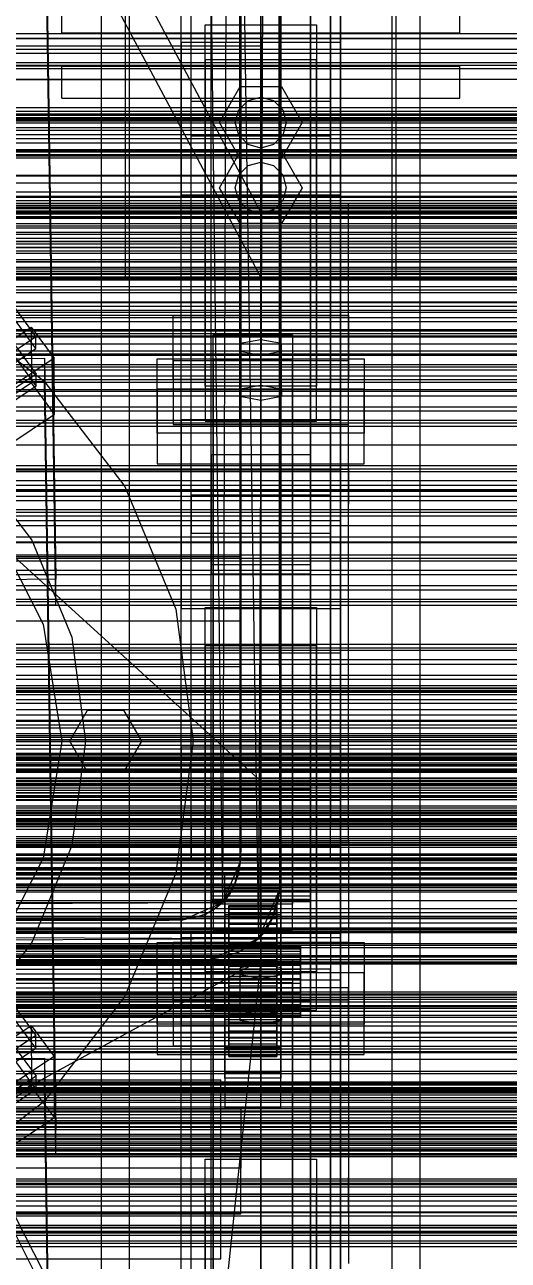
# Model space of a CAD drawing. Header units: millimetres. Extents: x -1970 to 59977, y -50268 to 6837.
# Drawn here: x 370.7 to 492.2, y -34380.3 to -34070.1 of the extents above; entities that cross this region are included whole.
import ezdxf

# ---------------------------------------------------------------- set-up
doc = ezdxf.new("R2010")
doc.units = ezdxf.units.MM
for name, color, linetype, lineweight in [('COTAS_O', 1, 'Continuous', 0), ('frontal_briquetadora', 7, 'Continuous', 0), ('frontal_C01', 7, 'Continuous', 0), ('frontal_C02', 7, 'Continuous', 0), ('frontal_C03', 7, 'Continuous', 0), ('frontal_mezcladora', 7, 'Continuous', 0), ('frontal_secador', 7, 'Continuous', 0), ('frontal_tolva', 7, 'Continuous', 0)]:
    doc.layers.add(name, color=color, linetype=linetype, lineweight=lineweight)
doc.dimstyles.new('R19_100', dxfattribs={"dimtxt": 250, "dimasz": 150, "dimexe": 150, "dimexo": 80, "dimgap": 100, "dimtad": 1, "dimtih": 1, "dimtoh": 1, "dimdsep": 46, "dimcen": 0.09, "dimadec": 0, "dimazin": 0, "dimtfac": 1, "dimtdec": 4, "dimtofl": 0, "dimtmove": 0, "dimatfit": 3, "dimfxl": 1, "dimtolj": 1, "dimtzin": 0, "dimarcsym": 0})

# ---------------------------------------------------------------- blocks, each defined once
blk = doc.blocks.new('*D39')
at = {"layer": 'COTAS_O', "color": 0, "lineweight": -2, "transparency": 16777216}
for p, q in [((-1725, -34320), (-1725, -33550)), ((1725, -34320), (1725, -33550)), ((-1575, -33700), (1575, -33700))]:
    blk.add_line(p, q, dxfattribs=at)
at = {"layer": 'COTAS_O', "color": 0, "transparency": 16777216}
for points in [[(-1575, -33675), (-1575, -33725), (-1725, -33700)], [(1575, -33675), (1575, -33725), (1725, -33700)]]:
    blk.add_solid(points, dxfattribs=at)
at = {"layer": 'Defpoints', "color": 0, "transparency": 16777216}
for p in [(1725, -33700), (-1725, -34400), (1725, -34400)]:
    blk.add_point(p, dxfattribs=at)
blk = doc.blocks.new('*D43')
at = {"layer": 'COTAS_O', "color": 0, "lineweight": -2, "transparency": 16777216}
for p, q in [((-650, -34820), (-650, -34050)), ((650, -34820), (650, -34050)), ((-500, -34200), (500, -34200))]:
    blk.add_line(p, q, dxfattribs=at)
at = {"layer": 'COTAS_O', "color": 0, "transparency": 16777216}
for points in [[(-500, -34175), (-500, -34225), (-650, -34200)], [(500, -34175), (500, -34225), (650, -34200)]]:
    blk.add_solid(points, dxfattribs=at)
at = {"layer": 'Defpoints', "color": 0, "transparency": 16777216}
for p in [(650, -34200), (-650, -34900), (650, -34900)]:
    blk.add_point(p, dxfattribs=at)

msp = doc.modelspace()

# ---------------------------------------------------------------- linework, layer by layer
at = {"layer": 'frontal_briquetadora'}
for p, q in [((430, -34260), (430, -33820)), ((430, -34680), (430, -33820)), ((210, -34060), (430, -34260)), ((210, -34060), (430, -34490)), ((210, -34060), (430, -34496)), ((430, -34060), (430, -34490)), ((430, -34260), (430, -34060)), ((430, -34060), (430, -34496)), ((430, -34060), (430, -34305)), ((430, -34116.167), (430, -34115)), ((452, -34116.167), (452, -34115)), ((430, -34119.649), (430, -34116.167)), ((452, -34119.649), (452, -34116.167)), ((430, -34125.397), (430, -34119.649)), ((452, -34125.397), (452, -34119.649)), ((430, -34133.327), (430, -34125.397)), ((452, -34133.327), (452, -34125.397)), ((430, -34143.323), (430, -34133.327)), ((452, -34143.323), (452, -34133.327)), ((452, -34135.964), (452, -34134.226)), ((452, -34139.095), (452, -34135.964)), ((452, -34143), (452, -34139.095)), ((210, -34143), (452, -34143)), ((430, -34155.238), (430, -34143.323)), ((452, -34143), (452, -34146.905)), ((452, -34155.238), (452, -34143.323)), ((452, -34146.905), (452, -34150.036)), ((452, -34150.036), (452, -34151.774)), ((430, -34168.9), (430, -34155.238)), ((452, -34168.9), (452, -34155.238)), ((430, -34184.11), (430, -34168.9)), ((452, -34184.11), (452, -34168.9)), ((452, -34174.625), (452, -34172.888)), ((452, -34176.894), (452, -34173.435)), ((452, -34177.757), (452, -34174.625)), ((452, -34183.693), (452, -34176.894)), ((452, -34181.662), (452, -34177.757)), ((210, -34181.662), (452, -34181.662)), ((452, -34181.662), (452, -34185.567)), ((452, -34193.602), (452, -34183.693)), ((430, -34200.644), (430, -34184.11)), ((452, -34200.644), (452, -34184.11)), ((452, -34185.567), (452, -34188.698)), ((452, -34188.698), (452, -34190.436)), ((452, -34206.283), (452, -34193.602)), ((430, -34218.263), (430, -34200.644)), ((452, -34218.263), (452, -34200.644)), ((452, -34221.304), (452, -34206.283)), ((430, -34236.709), (430, -34218.263)), ((452, -34236.709), (452, -34218.263)), ((452, -34238.153), (452, -34221.304)), ((430, -34255.714), (430, -34236.709)), ((452, -34255.714), (452, -34236.709)), ((452, -34256.258), (452, -34238.153)), ((430, -34275), (430, -34255.714)), ((452, -34275), (452, -34255.714)), ((452, -34275), (452, -34256.258)), ((210, -34260), (430, -34260)), ((430, -34260), (430, -34305)), ((430, -34680), (430, -34260)), ((430, -34496), (430, -34260)), ((452, -34267.964), (452, -34266.226)), ((750, -34270.216), (200, -34270.216)), ((452, -34271.095), (452, -34267.964)), ((452, -34275), (452, -34271.095)), ((750, -34275), (200, -34275)), ((210, -34275), (452, -34275)), ((452, -34275), (430, -34275)), ((430, -34275), (430, -34294.286)), ((452, -34275), (452, -34278.905)), ((452, -34275), (452, -34293.742)), ((452, -34275), (452, -34294.286)), ((750, -34279.784), (200, -34279.784)), ((452, -34278.905), (452, -34282.036)), ((452, -34282.036), (452, -34283.774)), ((430, -34294.286), (430, -34313.291)), ((452, -34293.742), (452, -34311.847)), ((452, -34294.286), (452, -34313.291)), ((430, -34305), (210, -34305)), ((430, -34305), (222, -34418.333)), ((430, -34305), (418, -34418.333)), ((430, -34471), (430, -34305)), ((430, -34680), (430, -34305)), ((430, -34305), (430, -34496)), ((430, -34313.291), (430, -34331.737)), ((452, -34311.847), (452, -34328.696)), ((452, -34313.291), (452, -34331.737)), ((452, -34328.696), (452, -34343.717)), ((430, -34331.737), (430, -34349.356)), ((452, -34331.737), (452, -34349.356)), ((452, -34343.717), (452, -34356.398)), ((430, -34349.356), (430, -34365.89)), ((452, -34349.356), (452, -34365.89)), ((452, -34356.398), (452, -34366.307)), ((452, -34361.302), (452, -34359.564)), ((452, -34364.433), (452, -34361.302)), ((430, -34365.89), (430, -34381.1)), ((452, -34368.338), (452, -34364.433)), ((452, -34365.89), (452, -34381.1)), ((452, -34366.307), (452, -34373.106)), ((210, -34368.338), (452, -34368.338)), ((452, -34368.338), (452, -34372.243)), ((452, -34372.243), (452, -34375.375)), ((452, -34373.106), (452, -34376.565)), ((452, -34375.375), (452, -34377.112))]:
    msp.add_line(p, q, dxfattribs=at)
at = {"layer": 'frontal_C01'}
for p, q in [((417.5, -34180.3), (417.5, -33521.357)), ((442.5, -33521.357), (442.5, -34180.3)), ((417.5, -34205.669), (417.5, -33546.726)), ((442.5, -34205.669), (442.5, -33546.726)), ((410, -34169.301), (410, -33785.092)), ((450, -33785.092), (450, -34169.301)), ((410, -34216.669), (410, -33832.46)), ((450, -34216.669), (450, -33832.46)), ((410, -34283.513), (410, -33899.304)), ((450, -33899.304), (450, -34283.513)), ((412.5, -34188.182), (412.5, -33913.448)), ((447.5, -33913.448), (447.5, -34188.182)), ((412.5, -34197.787), (412.5, -33923.053)), ((447.5, -34197.787), (447.5, -33923.053)), ((410, -34321.407), (410, -33937.198)), ((450, -34321.407), (450, -33937.198)), ((375.644, -34017.353), (378.512, -34209.301)), ((378.512, -34215.705), (375.644, -34023.757)), ((430, -34025.498), (430, -34075.498)), ((430, -34133.498), (375, -34030.498)), ((390, -34133.498), (390, -34030.498)), ((396, -34133.498), (396, -34030.498)), ((430, -34030.498), (430, -34133.498)), ((464, -34133.498), (464, -34030.498)), ((470, -34133.498), (470, -34030.498)), ((430, -34075.498), (-430, -34075.498)), ((430, -34075.498), (430, -34080.498)), ((430, -34080.498), (-430, -34080.498)), ((380, -34080.498), (480, -34080.498)), ((380, -34088.498), (380, -34080.498)), ((480, -34088.498), (480, -34080.498)), ((380, -34088.498), (480, -34088.498)), ((390, -34088.498), (397, -34088.498)), ((390, -35975), (390, -34088.498)), ((397, -35975), (397, -34088.498)), ((397, -34088.498), (463, -34088.498)), ((463, -34088.498), (470, -34088.498)), ((463, -35975), (463, -34088.498)), ((470, -35975), (470, -34088.498)), ((419.6, -34110.998), (424.8, -34101.991)), ((424.8, -34101.991), (435.2, -34101.991)), ((435.2, -34101.991), (440.4, -34110.998)), ((424.457, -34107.798), (426.8, -34105.455)), ((426.8, -34105.455), (430, -34104.598)), ((430, -34104.598), (433.2, -34105.455)), ((433.2, -34105.455), (435.543, -34107.798)), ((423.6, -34110.998), (424.457, -34107.798)), ((435.543, -34107.798), (436.4, -34110.998)), ((424.8, -34120.004), (419.6, -34110.998)), ((424.457, -34114.198), (423.6, -34110.998)), ((440.4, -34110.998), (435.2, -34120.004)), ((436.4, -34110.998), (435.543, -34114.198)), ((426.8, -34116.54), (424.457, -34114.198)), ((435.543, -34114.198), (433.2, -34116.54)), ((430, -34117.398), (426.8, -34116.54)), ((433.2, -34116.54), (430, -34117.398)), ((435.2, -34120.004), (424.8, -34120.004)), ((396, -34133.498), (390, -34133.498)), ((470, -34133.498), (464, -34133.498)), ((408, -34159.132), (408, -34143.123)), ((408, -34143.123), (452, -34143.123)), ((408, -34154.491), (408, -34143.123)), ((452, -34143.123), (452, -34159.132)), ((452, -34143.123), (452, -34154.491)), ((418, -34154.329), (418, -34147.925)), ((418, -34147.925), (438, -34147.925)), ((418, -34290.871), (418, -34147.925)), ((430, -34149.206), (424.804, -34150.167)), ((435.196, -34150.167), (430, -34149.206)), ((430, -34160.574), (430, -34149.206)), ((438, -34147.925), (438, -34154.329)), ((438, -34147.925), (438, -34290.871)), ((424.804, -34150.167), (424.804, -34152.088)), ((424.804, -34161.535), (424.804, -34150.167)), ((424.804, -34152.088), (430, -34153.048)), ((424.804, -34163.456), (424.804, -34152.088)), ((430, -34153.048), (435.196, -34152.088)), ((435.196, -34152.088), (435.196, -34150.167)), ((435.196, -34161.535), (435.196, -34150.167)), ((435.196, -34163.456), (435.196, -34152.088)), ((452, -34154.491), (408, -34154.491)), ((408, -34154.491), (408, -34170.5)), ((438, -34154.329), (418, -34154.329)), ((418, -34154.329), (418, -34297.274)), ((430, -34153.048), (430, -34164.416)), ((438, -34297.274), (438, -34154.329)), ((452, -34170.5), (452, -34154.491)), ((452, -34159.132), (408, -34159.132)), ((408, -34159.132), (408, -34170.5)), ((424.804, -34161.535), (430, -34160.574)), ((424.804, -34163.456), (424.804, -34161.535)), ((430, -34160.574), (435.196, -34161.535)), ((435.196, -34161.535), (435.196, -34163.456)), ((452, -34170.5), (452, -34159.132)), ((430, -34164.416), (424.804, -34163.456)), ((435.196, -34163.456), (430, -34164.416)), ((408, -34170.5), (452, -34170.5)), ((450, -34169.301), (410, -34169.301)), ((410, -34169.301), (410, -34216.669)), ((410, -34553.51), (410, -34169.301)), ((450, -34216.669), (450, -34169.301)), ((450, -34169.301), (450, -34553.51)), ((442.5, -34178.044), (417.5, -34178.044)), ((417.5, -34178.044), (417.5, -34207.926)), ((417.5, -34287.519), (417.5, -34178.044)), ((417.5, -34205.669), (417.5, -34180.3)), ((417.5, -34180.3), (442.5, -34180.3)), ((442.5, -34207.926), (442.5, -34178.044)), ((442.5, -34178.044), (442.5, -34287.519)), ((442.5, -34180.3), (442.5, -34205.669)), ((-450, -34181.845), (450, -34181.845)), ((450, -34181.845), (450, -34194.652)), ((450, -34181.845), (450, -34215.002)), ((447.5, -34188.182), (412.5, -34188.182)), ((412.5, -34188.182), (412.5, -34197.787)), ((447.5, -34197.787), (447.5, -34188.182)), ((450, -34194.652), (-450, -34194.652)), ((450, -34227.809), (450, -34194.652)), ((412.5, -34197.787), (447.5, -34197.787)), ((-425, -34203.618), (425, -34203.618)), ((425, -34203.618), (425, -34219.883)), ((425, -34203.618), (425, -34214.987)), ((442.5, -34205.669), (417.5, -34205.669)), ((417.5, -34207.926), (442.5, -34207.926)), ((417.5, -34317.401), (417.5, -34207.926)), ((442.5, -34317.401), (442.5, -34207.926)), ((378.512, -34209.301), (360.514, -34209.542)), ((378.512, -34215.705), (378.512, -34209.301)), ((450, -34215.002), (-450, -34215.002)), ((425, -34214.987), (-425, -34214.987)), ((360.514, -34215.946), (378.512, -34215.705)), ((410, -34216.669), (450, -34216.669)), ((410, -34600.878), (410, -34216.669)), ((416, -34226.027), (416, -34216.422)), ((416, -34216.422), (444, -34216.422)), ((416, -34307.886), (416, -34216.422)), ((425, -34231.251), (425, -34214.987)), ((444, -34216.422), (444, -34226.027)), ((444, -34216.422), (444, -34307.886)), ((450, -34227.809), (450, -34215.002)), ((450, -34600.878), (450, -34216.669)), ((425, -34219.883), (-425, -34219.883)), ((425, -34231.251), (425, -34219.883)), ((444, -34226.027), (416, -34226.027)), ((416, -34226.027), (416, -34317.491)), ((444, -34317.491), (444, -34226.027)), ((-450, -34227.809), (450, -34227.809)), ((-425, -34231.251), (425, -34231.251)), ((450, -34283.513), (410, -34283.513)), ((410, -34283.513), (410, -34321.407)), ((410, -34667.722), (410, -34283.513)), ((421, -34287.081), (421, -34283.239)), ((421, -34283.239), (435, -34283.239)), ((421, -34323.028), (421, -34283.239)), ((435, -34283.239), (435, -34287.081)), ((435, -34283.239), (435, -34323.028)), ((450, -34321.407), (450, -34283.513)), ((450, -34283.513), (450, -34667.722)), ((345.969, -34286.646), (373.501, -34323.885)), ((417.5, -34317.401), (417.5, -34287.519)), ((417.5, -34287.519), (442.5, -34287.519)), ((435, -34287.081), (421, -34287.081)), ((421, -34287.081), (421, -34326.871)), ((435, -34326.871), (435, -34287.081)), ((442.5, -34287.519), (442.5, -34317.401)), ((373.513, -34327.086), (345.981, -34289.847)), ((442.5, -34289.775), (417.5, -34289.775)), ((417.5, -34289.775), (417.5, -34315.145)), ((417.5, -34948.719), (417.5, -34289.775)), ((438, -34290.871), (418, -34290.871)), ((418, -34290.871), (418, -34297.274)), ((422, -34301.196), (422, -34291.217)), ((422, -34291.217), (422, -34291.548)), ((422, -34291.217), (434, -34291.217)), ((422, -34292.178), (422, -34291.217)), ((422, -34301.353), (422, -34291.548)), ((422, -34291.548), (422, -34293.148)), ((422, -34291.548), (434, -34291.548)), ((422, -34301.652), (422, -34292.178)), ((422, -34292.178), (434, -34292.178)), ((422, -34294.366), (422, -34292.178)), ((434, -34291.548), (434, -34291.217)), ((434, -34291.217), (434, -34301.196)), ((434, -34291.217), (434, -34292.178)), ((434, -34293.148), (434, -34291.548)), ((434, -34291.548), (434, -34301.353)), ((434, -34292.178), (434, -34301.652)), ((434, -34292.178), (434, -34294.366)), ((438, -34297.274), (438, -34290.871)), ((442.5, -34315.145), (442.5, -34289.775)), ((442.5, -34289.775), (442.5, -34948.719)), ((421, -34297.327), (421, -34293.485)), ((421, -34293.485), (435, -34293.485)), ((421, -34333.274), (421, -34293.485)), ((422, -34302.111), (422, -34293.148)), ((422, -34293.148), (422, -34295.91)), ((422, -34293.148), (434, -34293.148)), ((422, -34302.688), (422, -34294.366)), ((422, -34294.366), (434, -34294.366)), ((422, -34297.631), (422, -34294.366)), ((434, -34295.91), (434, -34293.148)), ((434, -34293.148), (434, -34302.111)), ((434, -34294.366), (434, -34302.688)), ((434, -34294.366), (434, -34297.631)), ((435, -34293.485), (435, -34297.327)), ((435, -34293.485), (435, -34333.274)), ((346.008, -34296.891), (373.539, -34334.13)), ((412.5, -34307.263), (412.5, -34297.657)), ((412.5, -34297.657), (447.5, -34297.657)), ((412.5, -34572.391), (412.5, -34297.657)), ((418, -34297.274), (438, -34297.274)), ((435, -34297.327), (421, -34297.327)), ((421, -34297.327), (421, -34337.116)), ((422, -34303.419), (422, -34295.91)), ((422, -34295.91), (422, -34299.643)), ((422, -34295.91), (434, -34295.91)), ((422, -34304.235), (422, -34297.631)), ((422, -34297.631), (434, -34297.631)), ((422, -34301.752), (422, -34297.631)), ((434, -34299.643), (434, -34295.91)), ((434, -34295.91), (434, -34303.419)), ((434, -34297.631), (434, -34304.235)), ((434, -34297.631), (434, -34301.752)), ((435, -34337.116), (435, -34297.327)), ((447.5, -34297.657), (447.5, -34307.263)), ((447.5, -34297.657), (447.5, -34572.391)), ((-440, -34301.196), (440, -34301.196)), ((-440, -34301.353), (440, -34301.353)), ((-440, -34301.652), (440, -34301.652)), ((373.551, -34337.332), (346.02, -34300.093)), ((404, -34321.039), (404, -34300.548)), ((404, -34300.548), (456, -34300.548)), ((404, -34308.127), (404, -34300.548)), ((422, -34305.188), (422, -34299.643)), ((422, -34299.643), (422, -34304.094)), ((422, -34299.643), (434, -34299.643)), ((422, -34301.353), (422, -34301.196)), ((434, -34301.196), (422, -34301.196)), ((422, -34301.196), (422, -34301.652)), ((422, -34302.111), (422, -34301.353)), ((434, -34301.353), (422, -34301.353)), ((434, -34301.652), (422, -34301.652)), ((422, -34301.652), (422, -34302.688)), ((434, -34304.094), (434, -34299.643)), ((434, -34299.643), (434, -34305.188)), ((434, -34301.196), (434, -34301.353)), ((434, -34301.652), (434, -34301.196)), ((434, -34301.353), (434, -34302.111)), ((434, -34302.688), (434, -34301.652)), ((440, -34301.353), (440, -34301.196)), ((440, -34301.196), (440, -34301.652)), ((440, -34302.111), (440, -34301.353)), ((440, -34301.652), (440, -34302.688)), ((456, -34300.548), (456, -34321.039)), ((456, -34300.548), (456, -34308.127)), ((-440, -34302.111), (440, -34302.111)), ((-440, -34302.688), (440, -34302.688)), ((-440, -34303.419), (440, -34303.419)), ((-440, -34304.235), (440, -34304.235)), ((422, -34306.186), (422, -34301.752)), ((422, -34301.752), (434, -34301.752)), ((422, -34306.446), (422, -34301.752)), ((422, -34303.419), (422, -34302.111)), ((434, -34302.111), (422, -34302.111)), ((434, -34302.688), (422, -34302.688)), ((422, -34302.688), (422, -34304.235)), ((422, -34305.188), (422, -34303.419)), ((434, -34303.419), (422, -34303.419)), ((422, -34304.094), (422, -34307.296)), ((434, -34304.094), (422, -34304.094)), ((422, -34304.094), (422, -34308.96)), ((434, -34304.235), (422, -34304.235)), ((422, -34304.235), (422, -34306.186)), ((434, -34301.752), (434, -34306.186)), ((434, -34301.752), (434, -34306.446)), ((434, -34302.111), (434, -34303.419)), ((434, -34304.235), (434, -34302.688)), ((434, -34303.419), (434, -34305.188)), ((434, -34307.296), (434, -34304.094)), ((434, -34308.96), (434, -34304.094)), ((434, -34306.186), (434, -34304.235)), ((440, -34303.419), (440, -34302.111)), ((440, -34302.688), (440, -34304.235)), ((440, -34305.188), (440, -34303.419)), ((440, -34304.235), (440, -34306.186)), ((-440, -34305.188), (440, -34305.188)), ((-440, -34306.186), (440, -34306.186)), ((440, -34307.296), (-440, -34307.296)), ((447.5, -34307.263), (412.5, -34307.263)), ((412.5, -34581.997), (412.5, -34307.263)), ((444, -34307.886), (416, -34307.886)), ((416, -34307.886), (416, -34317.491)), ((422, -34307.296), (422, -34305.188)), ((434, -34305.188), (422, -34305.188)), ((434, -34306.186), (422, -34306.186)), ((422, -34306.186), (422, -34308.41)), ((422, -34308.41), (422, -34306.446)), ((422, -34306.446), (434, -34306.446)), ((422, -34311.395), (422, -34306.446)), ((422, -34307.296), (434, -34307.296)), ((422, -34309.601), (422, -34307.296)), ((434, -34305.188), (434, -34307.296)), ((434, -34308.41), (434, -34306.186)), ((434, -34306.446), (434, -34308.41)), ((434, -34306.446), (434, -34311.395)), ((434, -34307.296), (434, -34309.601)), ((440, -34307.296), (440, -34305.188)), ((440, -34306.186), (440, -34308.41)), ((440, -34309.601), (440, -34307.296)), ((444, -34317.491), (444, -34307.886)), ((447.5, -34581.997), (447.5, -34307.263)), ((-440, -34308.41), (440, -34308.41)), ((-440, -34309.601), (440, -34309.601)), ((-440, -34310.754), (440, -34310.754)), ((456, -34308.127), (404, -34308.127)), ((404, -34308.127), (404, -34328.618)), ((434, -34308.41), (422, -34308.41)), ((422, -34308.41), (422, -34310.754)), ((422, -34309.601), (422, -34308.96)), ((422, -34308.96), (422, -34313.909)), ((422, -34308.96), (434, -34308.96)), ((422, -34311.945), (422, -34309.601)), ((434, -34309.601), (422, -34309.601)), ((422, -34310.754), (422, -34311.395)), ((434, -34310.754), (422, -34310.754)), ((422, -34310.754), (422, -34313.059)), ((434, -34310.754), (434, -34308.41)), ((434, -34313.909), (434, -34308.96)), ((434, -34308.96), (434, -34309.601)), ((434, -34309.601), (434, -34311.945)), ((434, -34311.395), (434, -34310.754)), ((434, -34313.059), (434, -34310.754)), ((440, -34308.41), (440, -34310.754)), ((440, -34311.945), (440, -34309.601)), ((440, -34310.754), (440, -34313.059)), ((456, -34328.618), (456, -34308.127)), ((-440, -34311.945), (440, -34311.945)), ((-440, -34313.059), (440, -34313.059)), ((422, -34311.395), (434, -34311.395)), ((422, -34316.261), (422, -34311.395)), ((422, -34314.169), (422, -34311.945)), ((422, -34311.945), (422, -34313.909)), ((434, -34311.945), (422, -34311.945)), ((422, -34313.059), (422, -34316.261)), ((434, -34313.059), (422, -34313.059)), ((422, -34313.059), (422, -34315.168)), ((422, -34313.909), (422, -34318.604)), ((422, -34313.909), (434, -34313.909)), ((434, -34311.395), (434, -34316.261)), ((434, -34313.909), (434, -34311.945)), ((434, -34311.945), (434, -34314.169)), ((434, -34316.261), (434, -34313.059)), ((434, -34315.168), (434, -34313.059)), ((434, -34318.604), (434, -34313.909)), ((440, -34314.169), (440, -34311.945)), ((440, -34313.059), (440, -34315.168)), ((-440, -34314.169), (440, -34314.169)), ((-440, -34315.168), (440, -34315.168)), ((-440, -34316.121), (440, -34316.121)), ((-440, -34316.936), (440, -34316.936)), ((417.5, -34315.145), (442.5, -34315.145)), ((417.5, -34974.088), (417.5, -34315.145)), ((422, -34316.121), (422, -34314.169)), ((422, -34314.169), (422, -34318.604)), ((434, -34314.169), (422, -34314.169)), ((422, -34315.168), (422, -34320.712)), ((434, -34315.168), (422, -34315.168)), ((422, -34315.168), (422, -34316.936)), ((422, -34317.668), (422, -34316.121)), ((422, -34316.121), (422, -34322.724)), ((434, -34316.121), (422, -34316.121)), ((422, -34316.261), (434, -34316.261)), ((422, -34320.712), (422, -34316.261)), ((422, -34316.936), (422, -34324.446)), ((434, -34316.936), (422, -34316.936)), ((422, -34316.936), (422, -34318.244)), ((434, -34318.604), (434, -34314.169)), ((434, -34314.169), (434, -34316.121)), ((434, -34320.712), (434, -34315.168)), ((434, -34316.936), (434, -34315.168)), ((434, -34322.724), (434, -34316.121)), ((434, -34316.121), (434, -34317.668)), ((434, -34316.261), (434, -34320.712)), ((434, -34324.446), (434, -34316.936)), ((434, -34318.244), (434, -34316.936)), ((440, -34316.121), (440, -34314.169)), ((440, -34315.168), (440, -34316.936)), ((440, -34317.668), (440, -34316.121)), ((440, -34316.936), (440, -34318.244)), ((442.5, -34974.088), (442.5, -34315.145)), ((-440, -34317.668), (440, -34317.668)), ((-440, -34318.244), (440, -34318.244)), ((-440, -34318.704), (440, -34318.704)), ((-440, -34319.002), (440, -34319.002)), ((-440, -34319.159), (440, -34319.159)), ((416, -34317.491), (444, -34317.491)), ((442.5, -34317.401), (417.5, -34317.401)), ((421, -34334.594), (421, -34319.866)), ((421, -34319.866), (435, -34319.866)), ((421, -34327.445), (421, -34319.866)), ((422, -34318.704), (422, -34317.668)), ((422, -34317.668), (422, -34325.99)), ((434, -34317.668), (422, -34317.668)), ((422, -34318.244), (422, -34327.207)), ((434, -34318.244), (422, -34318.244)), ((422, -34318.244), (422, -34319.002)), ((422, -34318.604), (422, -34322.724)), ((422, -34318.604), (434, -34318.604)), ((422, -34319.159), (422, -34318.704)), ((422, -34318.704), (422, -34328.178)), ((434, -34318.704), (422, -34318.704)), ((422, -34319.002), (422, -34328.808)), ((434, -34319.002), (422, -34319.002)), ((422, -34319.002), (422, -34319.159)), ((422, -34319.159), (422, -34329.139)), ((434, -34319.159), (422, -34319.159)), ((434, -34325.99), (434, -34317.668)), ((434, -34317.668), (434, -34318.704)), ((434, -34327.207), (434, -34318.244)), ((434, -34319.002), (434, -34318.244)), ((434, -34322.724), (434, -34318.604)), ((434, -34328.178), (434, -34318.704)), ((434, -34318.704), (434, -34319.159)), ((434, -34328.808), (434, -34319.002)), ((434, -34319.159), (434, -34319.002)), ((434, -34329.139), (434, -34319.159)), ((435, -34319.866), (435, -34334.594)), ((435, -34319.866), (435, -34327.445)), ((440, -34318.704), (440, -34317.668)), ((440, -34318.244), (440, -34319.002)), ((440, -34319.159), (440, -34318.704)), ((440, -34319.002), (440, -34319.159)), ((360.882, -34328.984), (372.35, -34321.372)), ((372.35, -34321.372), (372.408, -34336.741)), ((372.35, -34321.372), (378.086, -34329.131)), ((456, -34321.039), (404, -34321.039)), ((404, -34321.039), (404, -34328.618)), ((410, -34321.407), (450, -34321.407)), ((410, -34705.616), (410, -34321.407)), ((435, -34323.028), (421, -34323.028)), ((421, -34323.028), (421, -34326.871)), ((422, -34320.712), (434, -34320.712)), ((422, -34324.446), (422, -34320.712)), ((422, -34322.724), (422, -34325.99)), ((422, -34322.724), (434, -34322.724)), ((434, -34320.712), (434, -34324.446)), ((434, -34325.99), (434, -34322.724)), ((435, -34326.871), (435, -34323.028)), ((450, -34705.616), (450, -34321.407)), ((456, -34328.618), (456, -34321.039)), ((373.501, -34323.885), (362.033, -34331.496)), ((373.513, -34327.086), (373.501, -34323.885)), ((422, -34324.446), (434, -34324.446)), ((422, -34327.207), (422, -34324.446)), ((422, -34325.99), (422, -34328.178)), ((422, -34325.99), (434, -34325.99)), ((434, -34324.446), (434, -34327.207)), ((434, -34328.178), (434, -34325.99)), ((357.646, -34329.781), (375.644, -34329.54)), ((362.045, -34334.698), (373.513, -34327.086)), ((378.086, -34329.131), (366.618, -34336.742)), ((375.644, -34329.54), (375.644, -34335.944)), ((375.644, -34329.54), (378.512, -34521.488)), ((378.143, -34344.499), (378.086, -34329.131)), ((404, -34328.618), (456, -34328.618)), ((421, -34326.871), (435, -34326.871)), ((435, -34327.445), (421, -34327.445)), ((421, -34327.445), (421, -34342.173)), ((422, -34327.207), (434, -34327.207)), ((422, -34328.808), (422, -34327.207)), ((422, -34328.178), (422, -34329.139)), ((422, -34328.178), (434, -34328.178)), ((422, -34328.808), (434, -34328.808)), ((422, -34329.139), (422, -34328.808)), ((422, -34329.139), (434, -34329.139)), ((434, -34327.207), (434, -34328.808)), ((434, -34329.139), (434, -34328.178)), ((434, -34328.808), (434, -34329.139)), ((435, -34342.173), (435, -34327.445)), ((373.539, -34334.13), (362.071, -34341.742)), ((373.551, -34337.332), (373.539, -34334.13)), ((435, -34333.274), (421, -34333.274)), ((421, -34333.274), (421, -34337.116)), ((435, -34334.594), (421, -34334.594)), ((421, -34334.594), (421, -34342.173)), ((435, -34337.116), (435, -34333.274)), ((435, -34342.173), (435, -34334.594)), ((375.644, -34335.944), (357.646, -34336.185)), ((372.408, -34336.741), (360.939, -34344.353)), ((362.083, -34344.944), (373.551, -34337.332)), ((378.143, -34344.499), (372.408, -34336.741)), ((378.512, -34527.892), (375.644, -34335.944)), ((421, -34337.116), (435, -34337.116)), ((366.675, -34352.111), (378.143, -34344.499)), ((421, -34342.173), (435, -34342.173))]:
    msp.add_line(p, q, dxfattribs=at)
at = {"layer": 'frontal_C02'}
for p, q in [((390, -35975), (390, -33576.746)), ((397, -35975), (397, -33576.746)), ((463, -35975), (463, -33576.746)), ((470, -35975), (470, -33576.746)), ((410, -34074.565), (410, -33723.846)), ((450, -33723.846), (450, -34074.565)), ((417.5, -34261.912), (417.5, -33729.49)), ((442.5, -33729.49), (442.5, -34261.912)), ((417.5, -34288.878), (417.5, -33756.456)), ((442.5, -34288.878), (442.5, -33756.456)), ((410, -34112.818), (410, -33762.099)), ((450, -34112.818), (450, -33762.099)), ((410, -34251.487), (410, -33900.768)), ((450, -33900.768), (450, -34251.487)), ((410, -34299.304), (410, -33948.585)), ((450, -34299.304), (450, -33948.585)), ((430, -34117.136), (375, -34014.136)), ((390, -34117.136), (390, -34014.136)), ((396, -34117.136), (396, -34014.136)), ((430, -34014.136), (430, -34117.136)), ((464, -34117.136), (464, -34014.136)), ((470, -34117.136), (470, -34014.136)), ((425, -34057.502), (425, -34072.349)), ((380, -34072.136), (380, -34064.136)), ((480, -34072.136), (480, -34064.136)), ((425, -34083.825), (425, -34068.978)), ((416, -34078.873), (416, -34070.105)), ((416, -34070.105), (444, -34070.105)), ((416, -34160.837), (416, -34070.105)), ((444, -34070.105), (444, -34078.873)), ((444, -34070.105), (444, -34160.837)), ((425, -34072.349), (-425, -34072.349)), ((380, -34072.136), (480, -34072.136)), ((390, -34072.136), (397, -34072.136)), ((390, -35975), (390, -34072.136)), ((397, -35975), (397, -34072.136)), ((397, -34072.136), (463, -34072.136)), ((450, -34074.565), (410, -34074.565)), ((410, -34074.565), (410, -34112.818)), ((410, -34425.283), (410, -34074.565)), ((425, -34083.825), (425, -34072.349)), ((450, -34112.818), (450, -34074.565)), ((450, -34074.565), (450, -34425.283)), ((463, -34072.136), (470, -34072.136)), ((463, -35975), (463, -34072.136)), ((470, -35975), (470, -34072.136)), ((444, -34078.873), (416, -34078.873)), ((416, -34078.873), (416, -34169.604)), ((444, -34169.604), (444, -34078.873)), ((-425, -34083.825), (425, -34083.825)), ((419.6, -34094.636), (424.8, -34085.629)), ((424.8, -34085.629), (435.2, -34085.629)), ((435.2, -34085.629), (440.4, -34094.636)), ((412.5, -34098.075), (412.5, -34089.307)), ((412.5, -34089.307), (447.5, -34089.307)), ((412.5, -34271.011), (412.5, -34089.307)), ((424.457, -34091.436), (426.8, -34089.093)), ((426.8, -34089.093), (430, -34088.236)), ((430, -34088.236), (433.2, -34089.093)), ((433.2, -34089.093), (435.543, -34091.436)), ((447.5, -34089.307), (447.5, -34098.075)), ((447.5, -34089.307), (447.5, -34271.011)), ((423.6, -34094.636), (424.457, -34091.436)), ((435.543, -34091.436), (436.4, -34094.636)), ((424.8, -34103.643), (419.6, -34094.636)), ((424.457, -34097.836), (423.6, -34094.636)), ((440.4, -34094.636), (435.2, -34103.643)), ((436.4, -34094.636), (435.543, -34097.836)), ((447.5, -34098.075), (412.5, -34098.075)), ((412.5, -34279.779), (412.5, -34098.075)), ((426.8, -34100.178), (424.457, -34097.836)), ((435.543, -34097.836), (433.2, -34100.178)), ((447.5, -34279.779), (447.5, -34098.075)), ((430, -34101.036), (426.8, -34100.178)), ((433.2, -34100.178), (430, -34101.036)), ((435.2, -34103.643), (424.8, -34103.643)), ((345.969, -34110.862), (373.501, -34148.455)), ((373.513, -34151.377), (345.981, -34113.784)), ((410, -34112.818), (450, -34112.818)), ((410, -34463.537), (410, -34112.818)), ((450, -34463.537), (450, -34112.818)), ((396, -34117.136), (390, -34117.136)), ((470, -34117.136), (464, -34117.136)), ((346.008, -34120.214), (373.539, -34157.807)), ((373.551, -34160.73), (346.02, -34123.137)), ((360.882, -34153.695), (372.35, -34146.012)), ((372.35, -34146.012), (372.408, -34160.04)), ((372.35, -34146.012), (378.086, -34153.843)), ((373.501, -34148.455), (362.033, -34156.138)), ((373.513, -34151.377), (373.501, -34148.455)), ((362.045, -34159.061), (373.513, -34151.377)), ((357.646, -34154.067), (375.644, -34153.823)), ((378.086, -34153.843), (366.618, -34161.527)), ((375.644, -34153.823), (375.644, -34159.669)), ((375.644, -34153.823), (378.512, -34347.59)), ((378.143, -34167.872), (378.086, -34153.843)), ((404, -34172.66), (404, -34153.955)), ((404, -34153.955), (456, -34153.955)), ((404, -34161.606), (404, -34153.955)), ((456, -34153.955), (456, -34172.66)), ((456, -34153.955), (456, -34161.606)), ((373.539, -34157.807), (362.071, -34165.491)), ((373.551, -34160.73), (373.539, -34157.807)), ((375.644, -34159.669), (357.646, -34159.912)), ((372.408, -34160.04), (360.939, -34167.724)), ((362.083, -34168.413), (373.551, -34160.73)), ((378.143, -34167.872), (372.408, -34160.04)), ((378.512, -34353.436), (375.644, -34159.669)), ((456, -34161.606), (404, -34161.606)), ((404, -34161.606), (404, -34180.311)), ((444, -34160.837), (416, -34160.837)), ((416, -34160.837), (416, -34169.604)), ((444, -34169.604), (444, -34160.837)), ((456, -34180.311), (456, -34161.606)), ((366.675, -34175.556), (378.143, -34167.872)), ((416, -34169.604), (444, -34169.604)), ((456, -34172.66), (404, -34172.66)), ((404, -34172.66), (404, -34180.311)), ((456, -34180.311), (456, -34172.66)), ((404, -34180.311), (456, -34180.311)), ((450, -34251.487), (410, -34251.487)), ((410, -34251.487), (410, -34299.304)), ((410, -34602.206), (410, -34251.487)), ((450, -34299.304), (450, -34251.487)), ((450, -34251.487), (450, -34602.206)), ((442.5, -34260.541), (417.5, -34260.541)), ((417.5, -34260.541), (417.5, -34290.25)), ((417.5, -34429.556), (417.5, -34260.541)), ((442.5, -34290.25), (442.5, -34260.541)), ((442.5, -34260.541), (442.5, -34429.556)), ((417.5, -34288.878), (417.5, -34261.912)), ((417.5, -34261.912), (442.5, -34261.912)), ((442.5, -34261.912), (442.5, -34288.878)), ((-450, -34264.768), (450, -34264.768)), ((450, -34264.768), (450, -34276.459)), ((450, -34264.768), (450, -34298.24)), ((447.5, -34271.011), (412.5, -34271.011)), ((412.5, -34271.011), (412.5, -34279.779)), ((447.5, -34279.779), (447.5, -34271.011)), ((450, -34276.459), (-450, -34276.459)), ((450, -34309.931), (450, -34276.459)), ((412.5, -34279.779), (447.5, -34279.779)), ((442.5, -34288.878), (417.5, -34288.878)), ((417.5, -34290.25), (442.5, -34290.25)), ((417.5, -34459.264), (417.5, -34290.25)), ((442.5, -34459.264), (442.5, -34290.25)), ((450, -34298.24), (-450, -34298.24)), ((450, -34309.931), (450, -34298.24)), ((408, -34315.04), (408, -34300.427)), ((408, -34300.427), (452, -34300.427)), ((408, -34311.903), (408, -34300.427)), ((410, -34299.304), (450, -34299.304)), ((410, -34650.022), (410, -34299.304)), ((450, -34650.022), (450, -34299.304)), ((452, -34300.427), (452, -34315.04)), ((452, -34300.427), (452, -34311.903)), ((418, -34310.656), (418, -34304.811)), ((418, -34304.811), (438, -34304.811)), ((418, -34449.111), (418, -34304.811)), ((430, -34305.98), (424.804, -34306.856)), ((424.804, -34306.856), (424.804, -34308.61)), ((424.804, -34318.332), (424.804, -34306.856)), ((435.196, -34306.856), (430, -34305.98)), ((430, -34317.456), (430, -34305.98)), ((435.196, -34308.61), (435.196, -34306.856)), ((435.196, -34318.332), (435.196, -34306.856)), ((438, -34304.811), (438, -34310.656)), ((438, -34304.811), (438, -34449.111)), ((-450, -34309.931), (450, -34309.931)), ((438, -34310.656), (418, -34310.656)), ((418, -34310.656), (418, -34454.956)), ((424.804, -34308.61), (430, -34309.487)), ((424.804, -34320.086), (424.804, -34308.61)), ((430, -34309.487), (435.196, -34308.61)), ((430, -34309.487), (430, -34320.963)), ((435.196, -34320.086), (435.196, -34308.61)), ((438, -34454.956), (438, -34310.656)), ((452, -34311.903), (408, -34311.903)), ((408, -34311.903), (408, -34326.516)), ((452, -34326.516), (452, -34311.903)), ((452, -34315.04), (408, -34315.04)), ((408, -34315.04), (408, -34326.516)), ((452, -34326.516), (452, -34315.04)), ((424.804, -34318.332), (430, -34317.456)), ((424.804, -34320.086), (424.804, -34318.332)), ((430, -34320.963), (424.804, -34320.086)), ((430, -34317.456), (435.196, -34318.332)), ((435.196, -34320.086), (430, -34320.963)), ((435.196, -34318.332), (435.196, -34320.086)), ((408, -34326.516), (452, -34326.516)), ((-425, -34342.323), (425, -34342.323)), ((425, -34342.323), (425, -34357.17)), ((425, -34342.323), (425, -34353.799)), ((378.512, -34347.59), (360.514, -34347.834)), ((378.512, -34353.436), (378.512, -34347.59)), ((425, -34353.799), (-425, -34353.799)), ((360.514, -34353.679), (378.512, -34353.436)), ((425, -34368.646), (425, -34353.799)), ((425, -34357.17), (-425, -34357.17)), ((416, -34363.694), (416, -34354.926)), ((416, -34354.926), (444, -34354.926)), ((416, -34447.257), (416, -34354.926)), ((425, -34368.646), (425, -34357.17)), ((444, -34354.926), (444, -34363.694)), ((444, -34354.926), (444, -34447.257)), ((444, -34363.694), (416, -34363.694)), ((416, -34363.694), (416, -34456.025)), ((444, -34456.025), (444, -34363.694)), ((-425, -34368.646), (425, -34368.646))]:
    msp.add_line(p, q, dxfattribs=at)
at = {"layer": 'frontal_C03'}
for p, q in [((1250, -34072.358), (-1250, -34072.358)), ((-1250, -34073.416), (1250, -34073.416)), ((1250, -34076.268), (-1250, -34076.268)), ((1250, -34077.325), (-1250, -34077.325)), ((1250, -34079.633), (-1250, -34079.633)), ((1250, -34080.286), (-1250, -34080.286)), ((1250, -34081.167), (-1250, -34081.167)), ((1250, -34090.974), (-1250, -34090.974)), ((1250, -34091.855), (-1250, -34091.855)), ((1250, -34092.509), (-1250, -34092.509)), ((-1250, -34092.816), (1250, -34092.816)), ((-1250, -34093.614), (1250, -34093.614)), ((-1250, -34094.198), (1250, -34094.198)), ((1250, -34094.816), (-1250, -34094.816)), ((-1250, -34095.873), (1250, -34095.873)), ((-1250, -34096.536), (1250, -34096.536)), ((-1250, -34097.665), (1250, -34097.665)), ((1250, -34098.726), (-1250, -34098.726)), ((1250, -34099.783), (-1250, -34099.783)), ((-1250, -34101.385), (1250, -34101.385)), ((1250, -34102.09), (-1250, -34102.09)), ((1250, -34102.744), (-1250, -34102.744)), ((-1250, -34102.981), (1250, -34102.981)), ((1250, -34103.625), (-1250, -34103.625)), ((-1250, -34107.828), (1250, -34107.828)), ((-1250, -34109.784), (1250, -34109.784)), ((1250, -34113.431), (-1250, -34113.431)), ((1250, -34114.313), (-1250, -34114.313)), ((1250, -34114.966), (-1250, -34114.966)), ((-1250, -34115.429), (1250, -34115.429)), ((-1268, -34115.802), (1268, -34115.802)), ((-1268, -34116.026), (1268, -34116.026)), ((-1268, -34116.191), (1268, -34116.191)), ((-1268, -34116.848), (1268, -34116.848)), ((-1268, -34117.166), (1268, -34117.166)), ((-1268, -34118.212), (1268, -34118.212)), ((1250, -34117.274), (-1250, -34117.274)), ((1250, -34117.61), (-1250, -34117.61)), ((-1250, -34118.331), (1250, -34118.331)), ((-1268, -34118.661), (1268, -34118.661)), ((-1268, -34120.024), (1268, -34120.024)), ((-1268, -34120.574), (1268, -34120.574)), ((1250, -34121.183), (-1250, -34121.183)), ((-1268, -34122.162), (1268, -34122.162)), ((1268, -34122.775), (-1268, -34122.775)), ((-1268, -34124.479), (1268, -34124.479)), ((1250, -34122.24), (-1250, -34122.24)), ((-1250, -34123.667), (1250, -34123.667)), ((1250, -34124.548), (-1250, -34124.548)), ((-1268, -34125.114), (1268, -34125.114)), ((-1268, -34126.817), (1268, -34126.817)), ((-1268, -34127.431), (1268, -34127.431)), ((1250, -34125.201), (-1250, -34125.201)), ((-1250, -34125.925), (1250, -34125.925)), ((1250, -34126.083), (-1250, -34126.083)), ((-1268, -34129.018), (1268, -34129.018)), ((-1268, -34129.568), (1268, -34129.568)), ((-1268, -34130.932), (1268, -34130.932)), ((-1268, -34131.381), (1268, -34131.381)), ((-1268, -34132.427), (1268, -34132.427)), ((-1268, -34132.744), (1268, -34132.744)), ((-1268, -34133.402), (1268, -34133.402)), ((-1268, -34133.566), (1268, -34133.566)), ((-1268, -34133.791), (1268, -34133.791)), ((-1250, -34131.983), (1250, -34131.983)), ((-1250, -34134.164), (1250, -34134.164)), ((1250, -34135.889), (-1250, -34135.889)), ((1250, -34136.77), (-1250, -34136.77)), ((1250, -34137.424), (-1250, -34137.424)), ((1250, -34139.731), (-1250, -34139.731)), ((-1250, -34139.809), (1250, -34139.809)), ((-1250, -34140.789), (1250, -34140.789)), ((-1250, -34141.764), (1250, -34141.764)), ((1250, -34143.641), (-1250, -34143.641)), ((1250, -34144.698), (-1250, -34144.698)), ((-1250, -34146.611), (1250, -34146.611)), ((1250, -34147.006), (-1250, -34147.006)), ((1250, -34147.659), (-1250, -34147.659)), ((-1250, -34148.208), (1250, -34148.208)), ((1250, -34148.54), (-1250, -34148.54)), ((-1500, -34152.753), (1500, -34152.753)), ((-1250, -34151.927), (1250, -34151.927)), ((-1250, -34153.056), (1250, -34153.056)), ((-1250, -34155.394), (1250, -34155.394)), ((-1250, -34155.979), (1250, -34155.979)), ((-1250, -34156.776), (1250, -34156.776)), ((1250, -34158.347), (-1250, -34158.347)), ((1500, -34161.736), (-1500, -34161.736)), ((1250, -34159.228), (-1250, -34159.228)), ((1250, -34159.882), (-1250, -34159.882)), ((1250, -34162.189), (-1250, -34162.189)), ((-1250, -34163.246), (1250, -34163.246)), ((1250, -34166.098), (-1250, -34166.098)), ((1250, -34167.156), (-1250, -34167.156)), ((1250, -34169.463), (-1250, -34169.463)), ((1250, -34170.117), (-1250, -34170.117)), ((1250, -34170.998), (-1250, -34170.998)), ((-1500, -34175.611), (1500, -34175.611)), ((1250, -34180.804), (-1250, -34180.804)), ((1250, -34181.686), (-1250, -34181.686)), ((1250, -34182.339), (-1250, -34182.339)), ((1500, -34186.859), (-1500, -34186.859)), ((1250, -34184.647), (-1250, -34184.647)), ((-1250, -34185.704), (1250, -34185.704)), ((1500, -34187.019), (-1500, -34187.019)), ((1500, -34187.304), (-1500, -34187.304)), ((1250, -34188.556), (-1250, -34188.556)), ((1250, -34189.613), (-1250, -34189.613)), ((1250, -34191.921), (-1250, -34191.921)), ((1250, -34192.574), (-1250, -34192.574)), ((-1500, -34195.842), (1500, -34195.842)), ((1250, -34193.456), (-1250, -34193.456)), ((-1500, -34198.712), (1500, -34198.712)), ((1250, -34203.262), (-1250, -34203.262)), ((1250, -34204.143), (-1250, -34204.143)), ((1250, -34204.797), (-1250, -34204.797)), ((1250, -34207.104), (-1250, -34207.104)), ((-1250, -34208.162), (1250, -34208.162)), ((1250, -34211.014), (-1250, -34211.014)), ((1250, -34212.071), (-1250, -34212.071)), ((1250, -34214.378), (-1250, -34214.378)), ((1250, -34215.032), (-1250, -34215.032)), ((1250, -34215.913), (-1250, -34215.913)), ((1250, -34225.72), (-1250, -34225.72)), ((1250, -34226.601), (-1250, -34226.601)), ((1250, -34227.254), (-1250, -34227.254)), ((1250, -34229.562), (-1250, -34229.562)), ((-1250, -34230.619), (1250, -34230.619)), ((1250, -34233.471), (-1250, -34233.471)), ((1250, -34234.529), (-1250, -34234.529)), ((-1250, -34236.6), (1250, -34236.6)), ((1250, -34236.836), (-1250, -34236.836)), ((-1250, -34237.233), (1250, -34237.233)), ((1250, -34237.49), (-1250, -34237.49)), ((-1250, -34237.697), (1250, -34237.697)), ((1250, -34238.371), (-1250, -34238.371)), ((-1250, -34239.553), (1250, -34239.553)), ((-1250, -34240.449), (1250, -34240.449)), ((-1250, -34243.401), (1250, -34243.401)), ((-1250, -34244.669), (1250, -34244.669)), ((1250, -34248.177), (-1250, -34248.177)), ((-1250, -34248.516), (1250, -34248.516)), ((1250, -34249.059), (-1250, -34249.059)), ((1250, -34249.712), (-1250, -34249.712)), ((-1250, -34250.068), (1250, -34250.068)), ((1250, -34252.019), (-1250, -34252.019)), ((-1500, -34252.99), (1500, -34252.99)), ((-1500, -34253.214), (1500, -34253.214)), ((-1500, -34253.379), (1500, -34253.379)), ((-1500, -34254.036), (1500, -34254.036)), ((-1500, -34254.354), (1500, -34254.354)), ((-1250, -34253.077), (1250, -34253.077)), ((-1250, -34254.549), (1250, -34254.549)), ((-1500, -34255.4), (1500, -34255.4)), ((-1500, -34255.849), (1500, -34255.849)), ((-1500, -34257.212), (1500, -34257.212)), ((-1500, -34257.762), (1500, -34257.762)), ((1250, -34255.929), (-1250, -34255.929)), ((1250, -34256.28), (-1250, -34256.28)), ((1250, -34256.986), (-1250, -34256.986)), ((-1500, -34259.35), (1500, -34259.35)), ((1500, -34259.963), (-1500, -34259.963)), ((1250, -34259.294), (-1250, -34259.294)), ((1250, -34259.947), (-1250, -34259.947)), ((1250, -34260.828), (-1250, -34260.828)), ((-1250, -34261.088), (1250, -34261.088)), ((-1500, -34261.667), (1500, -34261.667)), ((-1500, -34262.302), (1500, -34262.302)), ((-1500, -34264.006), (1500, -34264.006)), ((-1250, -34262.881), (1250, -34262.881)), ((-1500, -34264.619), (1500, -34264.619)), ((-1500, -34266.207), (1500, -34266.207)), ((-1500, -34266.757), (1500, -34266.757)), ((-1500, -34268.12), (1500, -34268.12)), ((-1500, -34268.569), (1500, -34268.569)), ((-1500, -34269.615), (1500, -34269.615)), ((-1500, -34269.933), (1500, -34269.933)), ((-1500, -34270.59), (1500, -34270.59)), ((-1250, -34267.689), (1250, -34267.689)), ((-1250, -34269.42), (1250, -34269.42)), ((1250, -34270.635), (-1250, -34270.635)), ((-1500, -34270.754), (1500, -34270.754)), ((-1500, -34270.979), (1500, -34270.979)), ((1250, -34271.516), (-1250, -34271.516)), ((1250, -34272.17), (-1250, -34272.17)), ((-1250, -34273.9), (1250, -34273.9)), ((1250, -34274.477), (-1250, -34274.477)), ((-1250, -34275.453), (1250, -34275.453)), ((-1250, -34275.534), (1250, -34275.534)), ((1250, -34278.387), (-1250, -34278.387)), ((-1250, -34279.3), (1250, -34279.3)), ((1250, -34279.444), (-1250, -34279.444)), ((-1250, -34280.567), (1250, -34280.567)), ((1250, -34281.751), (-1250, -34281.751)), ((1250, -34282.405), (-1250, -34282.405)), ((1250, -34283.286), (-1250, -34283.286)), ((-1250, -34283.52), (1250, -34283.52)), ((-1250, -34284.416), (1250, -34284.416)), ((-1250, -34286.272), (1250, -34286.272)), ((-1250, -34286.736), (1250, -34286.736)), ((-1250, -34287.369), (1250, -34287.369)), ((1250, -34293.092), (-1250, -34293.092)), ((1250, -34293.974), (-1250, -34293.974)), ((1250, -34294.627), (-1250, -34294.627)), ((1250, -34296.935), (-1250, -34296.935)), ((-1250, -34297.992), (1250, -34297.992)), ((1250, -34300.844), (-1250, -34300.844)), ((1250, -34301.902), (-1250, -34301.902)), ((1250, -34304.209), (-1250, -34304.209)), ((1250, -34304.862), (-1250, -34304.862)), ((1250, -34305.744), (-1250, -34305.744)), ((-1250, -34312.901), (1250, -34312.901)), ((-1250, -34313.698), (1250, -34313.698)), ((-1250, -34314.283), (1250, -34314.283)), ((1250, -34315.55), (-1250, -34315.55)), ((1250, -34316.431), (-1250, -34316.431)), ((-1250, -34316.621), (1250, -34316.621)), ((1250, -34317.085), (-1250, -34317.085)), ((-1250, -34317.75), (1250, -34317.75)), ((1250, -34319.392), (-1250, -34319.392)), ((-1250, -34320.45), (1250, -34320.45)), ((-1250, -34321.469), (1250, -34321.469)), ((-1250, -34323.066), (1250, -34323.066)), ((1250, -34323.302), (-1250, -34323.302)), ((1250, -34324.359), (-1250, -34324.359)), ((1250, -34326.667), (-1250, -34326.667)), ((1250, -34327.32), (-1250, -34327.32)), ((-1250, -34327.913), (1250, -34327.913)), ((1250, -34328.201), (-1250, -34328.201)), ((-1250, -34329.869), (1250, -34329.869)), ((-1250, -34335.513), (1250, -34335.513)), ((-1268, -34335.887), (1268, -34335.887)), ((-1268, -34336.111), (1268, -34336.111)), ((-1268, -34336.275), (1268, -34336.275)), ((-1268, -34336.933), (1268, -34336.933)), ((-1268, -34337.25), (1268, -34337.25)), ((-1268, -34338.296), (1268, -34338.296)), ((-1268, -34338.746), (1268, -34338.746)), ((1250, -34337.695), (-1250, -34337.695)), ((1250, -34338.008), (-1250, -34338.008)), ((1250, -34338.889), (-1250, -34338.889)), ((-1268, -34340.109), (1268, -34340.109)), ((-1268, -34340.659), (1268, -34340.659)), ((1250, -34339.543), (-1250, -34339.543)), ((1250, -34341.85), (-1250, -34341.85)), ((1530, -34343.773), (-1530, -34343.773)), ((-1268, -34342.246), (1268, -34342.246)), ((1268, -34342.86), (-1268, -34342.86)), ((-1268, -34344.563), (1268, -34344.563)), ((-1250, -34342.907), (1250, -34342.907)), ((-1250, -34343.752), (1250, -34343.752)), ((-1268, -34345.199), (1268, -34345.199)), ((-1268, -34346.902), (1268, -34346.902)), ((-1268, -34347.516), (1268, -34347.516)), ((1250, -34345.759), (-1250, -34345.759)), ((-1250, -34346.01), (1250, -34346.01)), ((1250, -34346.817), (-1250, -34346.817)), ((1530, -34348.773), (-1530, -34348.773)), ((-1268, -34349.103), (1268, -34349.103)), ((-1268, -34349.653), (1268, -34349.653)), ((-1268, -34351.016), (1268, -34351.016)), ((1250, -34349.124), (-1250, -34349.124)), ((1250, -34349.778), (-1250, -34349.778)), ((1250, -34350.659), (-1250, -34350.659)), ((-1268, -34351.466), (1268, -34351.466)), ((-1268, -34352.512), (1268, -34352.512)), ((-1268, -34352.829), (1268, -34352.829)), ((-1268, -34353.487), (1268, -34353.487)), ((-1268, -34353.651), (1268, -34353.651)), ((-1268, -34353.875), (1268, -34353.875)), ((-1250, -34352.067), (1250, -34352.067)), ((-1250, -34354.249), (1250, -34354.249)), ((-1250, -34359.893), (1250, -34359.893)), ((1250, -34360.465), (-1250, -34360.465)), ((1250, -34361.347), (-1250, -34361.347)), ((-1250, -34361.849), (1250, -34361.849)), ((1250, -34362), (-1250, -34362)), ((1250, -34364.308), (-1250, -34364.308)), ((-1250, -34365.365), (1250, -34365.365)), ((-1250, -34366.696), (1250, -34366.696)), ((1250, -34368.217), (-1250, -34368.217)), ((-1250, -34368.293), (1250, -34368.293)), ((1250, -34369.274), (-1250, -34369.274)), ((1250, -34371.582), (-1250, -34371.582)), ((-1250, -34372.012), (1250, -34372.012)), ((1250, -34372.235), (-1250, -34372.235)), ((1250, -34373.117), (-1250, -34373.117)), ((-1250, -34373.141), (1250, -34373.141)), ((-1250, -34375.479), (1250, -34375.479)), ((-1250, -34376.064), (1250, -34376.064)), ((-1250, -34376.861), (1250, -34376.861))]:
    msp.add_line(p, q, dxfattribs=at)
at = {"layer": 'frontal_mezcladora'}
for p, q in [((349, -34139.149), (375.51, -34159.49)), ((375.51, -34159.49), (395.851, -34186)), ((356.418, -34178.582), (372.469, -34199.5)), ((395.851, -34186), (408.639, -34216.871)), ((361.857, -34194.16), (375.35, -34220.643)), ((372.469, -34199.5), (382.559, -34223.859)), ((408.639, -34216.871), (413, -34250)), ((375.35, -34220.643), (380, -34250)), ((382.559, -34223.859), (386, -34250)), ((382, -34250), (386.5, -34242.206)), ((386.5, -34242.206), (395.5, -34242.206)), ((395.5, -34242.206), (400, -34250)), ((380, -34250), (375.35, -34279.357)), ((386.5, -34257.794), (382, -34250)), ((386, -34250), (382.559, -34276.141)), ((400, -34250), (395.5, -34257.794)), ((413, -34250), (408.639, -34283.129)), ((395.5, -34257.794), (386.5, -34257.794)), ((382.559, -34276.141), (372.469, -34300.5)), ((375.35, -34279.357), (361.857, -34305.84)), ((408.639, -34283.129), (395.851, -34314)), ((372.469, -34300.5), (356.418, -34321.418)), ((395.851, -34314), (375.51, -34340.51)), ((150, -34335), (420, -34335)), ((420, -34380), (420, -34335)), ((375.51, -34340.51), (349, -34360.851)), ((150, -34380), (420, -34380))]:
    msp.add_line(p, q, dxfattribs=at)
at = {"layer": 'frontal_secador'}
for p, q in [((429.5, -34299.5), (413, -33215)), ((420.5, -34290.5), (407, -33225)), ((429.5, -34299.5), (434.12, -33229.08)), ((434.78, -34287.18), (434.12, -33229.08)), ((420.5, -34290.5), (424.28, -33236.52)), ((424.82, -34280.42), (424.28, -33236.52)), ((434.78, -34287.18), (435, -33237)), ((435, -33237), (435, -34283)), ((424.82, -34280.42), (425, -33243)), ((425, -33243), (425, -34277)), ((-1360, -34073.5), (1360, -34073.5)), ((-1250, -34073.5), (1250, -34073.5)), ((1360, -34083.853), (-1360, -34083.853)), ((1360, -34093.5), (-1360, -34093.5)), ((1250, -34094.076), (-1250, -34094.076)), ((1360, -34101.784), (-1360, -34101.784)), ((1360, -34108.141), (-1360, -34108.141)), ((1360, -34112.137), (-1360, -34112.137)), ((1360, -34113.5), (-1360, -34113.5)), ((1250, -34113.25), (-1250, -34113.25)), ((1250, -34129.715), (-1250, -34129.715)), ((1250, -34142.349), (-1250, -34142.349)), ((1250, -34150.291), (-1250, -34150.291)), ((1250, -34153), (-1250, -34153)), ((-1250, -34236), (1250, -34236)), ((-1250, -34242), (1250, -34242)), ((-1250, -34245), (1250, -34245)), ((1250, -34246), (-1250, -34246)), ((-1250, -34246.659), (1250, -34246.659)), ((1250, -34249.659), (-1250, -34249.659)), ((-1250, -34251), (1250, -34251)), ((1250, -34254), (-1250, -34254)), ((-1250, -34254.728), (1250, -34254.728)), ((-1250, -34257.588), (1250, -34257.588)), ((1250, -34257.611), (-1250, -34257.611)), ((1250, -34257.728), (-1250, -34257.728)), ((-1250, -34259.387), (1250, -34259.387)), ((1250, -34259.918), (-1250, -34259.918)), ((-1250, -34260), (1250, -34260)), ((1250, -34260.588), (-1250, -34260.588)), ((1250, -34262.387), (-1250, -34262.387)), ((1250, -34263), (-1250, -34263)), ((-1250, -34263.65), (1250, -34263.65)), ((1250, -34264), (-1250, -34264)), ((1250, -34267.382), (-1250, -34267.382)), ((-1250, -34268), (1250, -34268)), ((1250, -34269.689), (-1250, -34269.689)), ((1250, -34274), (-1250, -34274)), ((1250, -34274.545), (-1250, -34274.545)), ((1250, -34276), (-1250, -34276)), ((1250, -34276.144), (-1250, -34276.144)), ((1250, -34276.709), (-1250, -34276.709)), ((1250, -34278.686), (-1250, -34278.686)), ((425, -34277), (424.82, -34280.42)), ((1320, -34282), (-1320, -34282)), ((1320, -34282.273), (-1320, -34282.273)), ((1320, -34283.072), (-1320, -34283.072)), ((1250, -34280), (-1250, -34280)), ((1250, -34282), (-1250, -34282)), ((420.5, -34290.5), (424.82, -34280.42)), ((423.38, -34286.18), (424.82, -34280.42)), ((424.82, -34280.42), (424.28, -34283.48)), ((435, -34283), (434.78, -34287.18)), ((1320, -34284.343), (-1320, -34284.343)), ((1320, -34286), (-1320, -34286)), ((1250, -34284.651), (-1250, -34284.651)), ((1250, -34285.859), (-1250, -34285.859)), ((-1250, -34286), (1250, -34286)), ((420.5, -34290.5), (423.38, -34286.18)), ((423.38, -34286.18), (422.12, -34288.52)), ((424.28, -34283.48), (423.38, -34286.18)), ((1320, -34287.929), (-1320, -34287.929)), ((-422.12, -34288.52), (420.5, -34290.5)), ((422.12, -34288.52), (420.5, -34290.5)), ((429.5, -34299.5), (434.78, -34287.18)), ((433.02, -34294.22), (434.78, -34287.18)), ((434.78, -34287.18), (434.12, -34290.92)), ((-1320, -34290), (1320, -34290)), ((1320, -34292.071), (-1320, -34292.071)), ((-1250, -34290), (1250, -34290)), ((-413.48, -34294.28), (420.5, -34290.5)), ((410.42, -34294.82), (420.5, -34290.5)), ((416.18, -34293.38), (420.5, -34290.5)), ((418.52, -34292.12), (416.18, -34293.38)), ((420.5, -34290.5), (418.52, -34292.12)), ((434.12, -34290.92), (433.02, -34294.22)), ((1320, -34294), (-1320, -34294)), ((1250, -34294.141), (-1250, -34294.141)), ((-413.48, -34294.28), (410.42, -34294.82)), ((-407, -34295), (410.42, -34294.82)), ((407, -34295), (-407, -34295)), ((410.42, -34294.82), (407, -34295)), ((410.42, -34294.82), (416.18, -34293.38)), ((413.48, -34294.28), (410.42, -34294.82)), ((416.18, -34293.38), (413.48, -34294.28)), ((429.5, -34299.5), (433.02, -34294.22)), ((433.02, -34294.22), (431.48, -34297.08)), ((1320, -34295.657), (-1320, -34295.657)), ((1320, -34296.928), (-1320, -34296.928)), ((1320, -34297.727), (-1320, -34297.727)), ((1320, -34298), (-1320, -34298)), ((1250, -34297.285), (-1250, -34297.285)), ((1250, -34298), (-1250, -34298)), ((-431.48, -34297.08), (429.5, -34299.5)), ((431.48, -34297.08), (429.5, -34299.5)), ((1250, -34301.314), (-1250, -34301.314)), ((-420.92, -34304.12), (429.5, -34299.5)), ((417.18, -34304.78), (429.5, -34299.5)), ((424.22, -34303.02), (429.5, -34299.5)), ((427.08, -34301.48), (424.22, -34303.02)), ((429.5, -34299.5), (427.08, -34301.48)), ((1250, -34303.856), (-1250, -34303.856)), ((-420.92, -34304.12), (417.18, -34304.78)), ((-413, -34305), (417.18, -34304.78)), ((417.18, -34304.78), (413, -34305)), ((417.18, -34304.78), (424.22, -34303.02)), ((420.92, -34304.12), (417.18, -34304.78)), ((424.22, -34303.02), (420.92, -34304.12)), ((1250, -34305.455), (-1250, -34305.455)), ((1250, -34306), (-1250, -34306)), ((413, -34305), (-413, -34305)), ((1360, -34313.5), (-1360, -34313.5)), ((1250, -34313.75), (-1250, -34313.75)), ((1360, -34314.863), (-1360, -34314.863)), ((1360, -34318.859), (-1360, -34318.859)), ((1360, -34325.216), (-1360, -34325.216)), ((1360, -34333.5), (-1360, -34333.5)), ((1250, -34332.924), (-1250, -34332.924)), ((1360, -34343.147), (-1360, -34343.147)), ((-1360, -34353.5), (1360, -34353.5)), ((-1250, -34353.5), (1250, -34353.5)), ((1360, -34363.853), (-1360, -34363.853)), ((1360, -34373.5), (-1360, -34373.5)), ((1250, -34374.076), (-1250, -34374.076))]:
    msp.add_line(p, q, dxfattribs=at)
at = {"layer": 'frontal_tolva'}
for p, q in [((-1821.5, -34350), (1821.5, -34350)), ((-1821.5, -34361), (1821.5, -34361))]:
    msp.add_line(p, q, dxfattribs=at)

# ---------------------------------------------------------------- dimensions: what is measured, and where the dimension line sits
at = {"layer": 'COTAS_O'}
for p1, p2, picture, middle in [((-1725, -34400), (1725, -34400), '*D39', (0, -33700)), ((-650, -34900), (650, -34900), '*D43', (0, -34200))]:
    dim = msp.add_aligned_dim(p1=p1, p2=p2, distance=700, text='<> O', dimstyle='R19_100', dxfattribs=at)
    dim.commit()
    dim.dimension.update_dxf_attribs({"geometry": picture, "text_midpoint": middle})

doc.saveas('drawing.dxf')
